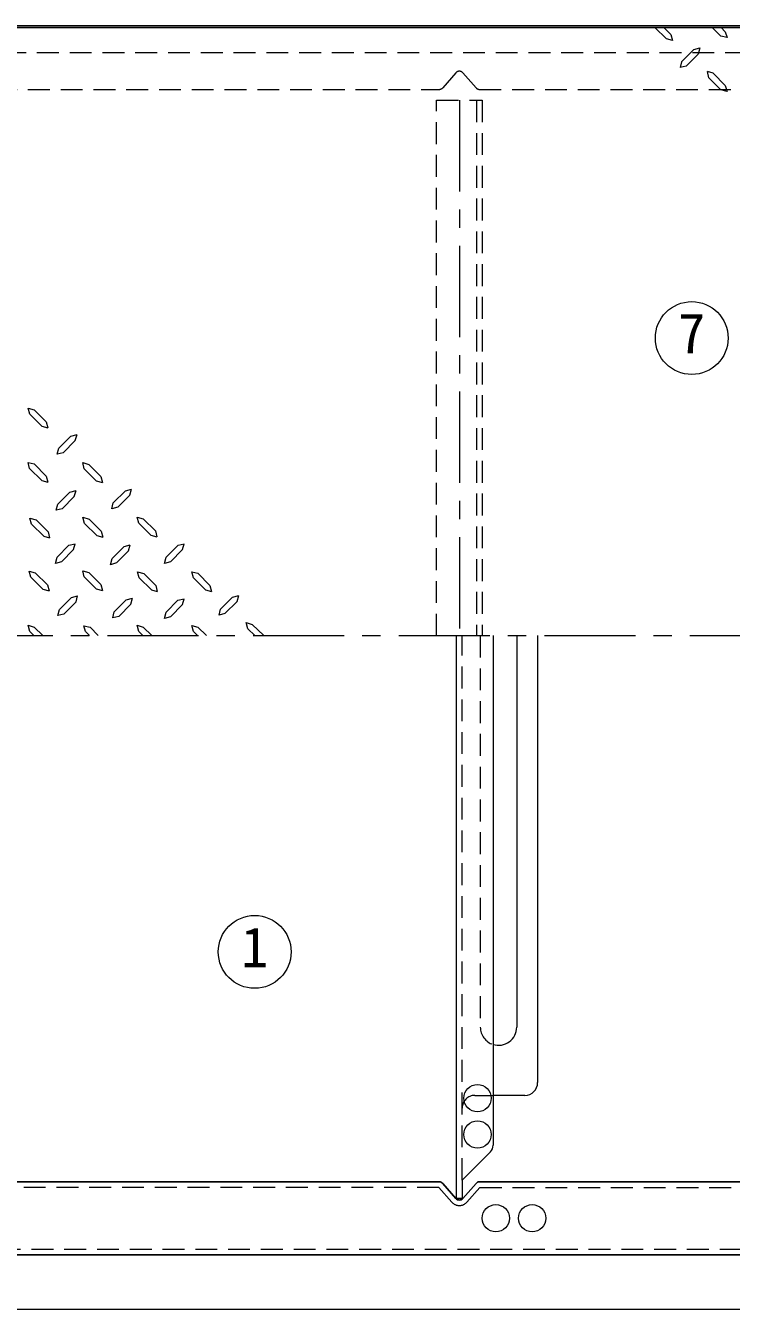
# Model space of a CAD drawing. Units: millimetres at full size, sheet at 1:10; details may follow other scales. Extents: x -2115 to 1935, y -1423 to 1387.
# Drawn here: x -658 to -271, y 317 to 1022 of the extents above; entities that cross this region are included whole.
import ezdxf
from ezdxf.enums import TextEntityAlignment as Align

# ---------------------------------------------------------------- set-up
doc = ezdxf.new("R2010")
doc.units = ezdxf.units.MM
doc.header["$LTSCALE"] = 10
doc.linetypes.add('CHAIN1', pattern=[8, 5, -1, 1, -1])
doc.linetypes.add('DASHED1', pattern=[1.8, 1.2, -0.6])
doc.layers.add('0-0____1', color=4, linetype='Continuous', lineweight=9)
doc.styles.add('ＭＳ ゴシック', font='')
doc.styles.get('ＭＳ ゴシック').set_extended_font_data('MS Gothic')

msp = doc.modelspace()

# ---------------------------------------------------------------- linework, layer by layer
at = {"layer": '0-0____1', "color": 7, "lineweight": 18}
for p, q in [((364.94, 1021.76), (-1205.06, 1021.76)), ((-421.56, 377.76), (-421.56, 686.76)), ((-401.56, 686.76), (-401.56, 406.83)), ((-403.02, 403.3), (-418.56, 387.76)), ((-418.56, 387.76), (-418.56, 377.76)), ((-421.56, 377.76), (-418.56, 377.76)), ((-1225.06, 316.76), (384.94, 316.76))]:
    msp.add_line(p, q, dxfattribs=at)
at = {"layer": '0-0____1', "color": 5, "lineweight": 25}
for p, q in [((-979.04, 1020.76), (362.94, 1020.76)), ((-431.1, 386.76), (-909.02, 386.76)), ((-421.94, 377.61), (-429.22, 385.91)), ((-418.18, 377.61), (-410.9, 385.91)), ((-409.02, 386.76), (68.9, 386.76)), ((-1195.06, 346.76), (354.94, 346.76))]:
    msp.add_line(p, q, dxfattribs=at)
at = {"layer": '0-0____1'}
for p, q in [((-312.67, 1020.76), (-306.32, 1014.56)), ((-307.69, 1020.76), (-303.91, 1016.98)), ((-281.12, 1020.76), (-276.4, 1016.03)), ((-298.03, 1001.96), (-291.31, 1008.68)), ((-291.31, 1008.68), (-288.05, 1009.52)), ((-288.05, 1009.52), (-288.89, 1006.16)), ((-298.03, 1001.96), (-298.87, 998.71)), ((-295.51, 999.55), (-288.89, 1006.16)), ((-295.51, 999.55), (-298.87, 998.71)), ((-280.6, 995.66), (-283.85, 996.5)), ((-283.01, 993.14), (-283.85, 996.5)), ((-280.6, 995.66), (-273.98, 988.94)), ((-283.01, 993.14), (-276.4, 986.53)), ((-656.96, 811.71), (-653.6, 810.76)), ((-656.02, 808.35), (-656.96, 811.71)), ((-646.99, 804.25), (-653.6, 810.76)), ((-649.4, 801.73), (-656.02, 808.35)), ((-646.99, 804.25), (-646.04, 800.89)), ((-649.4, 801.73), (-646.04, 800.89)), ((-633.44, 796.27), (-630.08, 797.22)), ((-631.03, 793.86), (-630.08, 797.22)), ((-633.44, 796.27), (-640.06, 789.66)), ((-631.03, 793.86), (-637.64, 787.24)), ((-656.96, 781.89), (-653.6, 781.05)), ((-656.12, 778.63), (-656.96, 781.89)), ((-649.4, 771.91), (-656.12, 778.63)), ((-646.99, 774.43), (-653.6, 781.05)), ((-626.93, 781.78), (-623.57, 780.84)), ((-626.09, 778.42), (-626.93, 781.78)), ((-619.48, 771.81), (-626.09, 778.42)), ((-617.06, 774.22), (-623.57, 780.84)), ((-649.4, 771.91), (-646.15, 771.07)), ((-646.99, 774.43), (-646.15, 771.07)), ((-619.48, 771.81), (-616.12, 770.86)), ((-617.06, 774.22), (-616.12, 770.86)), ((-633.97, 765.51), (-640.58, 758.89)), ((-631.55, 763.09), (-638.17, 756.48)), ((-633.97, 765.51), (-630.61, 766.45)), ((-631.55, 763.09), (-630.61, 766.45)), ((-603.52, 766.35), (-610.13, 759.73)), ((-603.52, 766.35), (-600.16, 767.29)), ((-601.1, 763.93), (-600.16, 767.29)), ((-655.91, 751.33), (-652.55, 750.39)), ((-655.07, 747.97), (-655.91, 751.33)), ((-648.35, 741.36), (-655.07, 747.97)), ((-645.94, 743.77), (-652.55, 750.39)), ((-626.83, 751.75), (-623.47, 750.81)), ((-625.88, 748.39), (-626.83, 751.75)), ((-619.27, 741.78), (-625.88, 748.39)), ((-616.85, 744.19), (-623.47, 750.81)), ((-597.01, 751.75), (-593.65, 750.91)), ((-596.17, 748.5), (-597.01, 751.75)), ((-589.45, 741.88), (-596.17, 748.5)), ((-587.03, 744.3), (-593.65, 750.91)), ((-648.35, 741.36), (-645.1, 740.41)), ((-645.94, 743.77), (-645.1, 740.41)), ((-619.27, 741.78), (-615.91, 740.83)), ((-616.85, 744.19), (-615.91, 740.83)), ((-589.45, 741.88), (-586.19, 740.94)), ((-587.03, 744.3), (-586.19, 740.94)), ((-634.49, 736.42), (-641, 729.81)), ((-631.97, 734.01), (-638.59, 727.29)), ((-634.49, 736.42), (-631.13, 737.26)), ((-631.97, 734.01), (-631.13, 737.26)), ((-604.15, 735.69), (-610.76, 729.07)), ((-601.73, 733.27), (-608.35, 726.66)), ((-604.15, 735.69), (-600.79, 736.63)), ((-601.73, 733.27), (-600.79, 736.63)), ((-574.54, 736.42), (-581.15, 729.81)), ((-572.12, 734.01), (-578.74, 727.29)), ((-574.54, 736.42), (-571.18, 737.26)), ((-572.12, 734.01), (-571.18, 737.26)), ((-641.95, 726.45), (-641, 729.81)), ((-638.59, 727.29), (-641.95, 726.45)), ((-611.6, 725.71), (-610.76, 729.07)), ((-608.35, 726.66), (-611.6, 725.71)), ((-581.99, 726.45), (-581.15, 729.81)), ((-578.74, 727.29), (-581.99, 726.45)), ((-656.33, 722.14), (-652.97, 721.3)), ((-655.39, 718.89), (-656.33, 722.14)), ((-646.36, 714.69), (-652.97, 721.3)), ((-626.93, 722.35), (-623.57, 721.41)), ((-626.09, 718.99), (-626.93, 722.35)), ((-617.06, 714.9), (-623.57, 721.41)), ((-596.8, 721.72), (-593.44, 720.88)), ((-595.96, 718.47), (-596.8, 721.72)), ((-586.82, 714.27), (-593.44, 720.88)), ((-557.11, 714.37), (-563.72, 720.99)), ((-648.77, 712.27), (-655.39, 718.89)), ((-648.77, 712.27), (-645.41, 711.33)), ((-646.36, 714.69), (-645.41, 711.33)), ((-619.48, 712.38), (-626.09, 718.99)), ((-619.48, 712.38), (-616.12, 711.54)), ((-617.06, 714.9), (-616.12, 711.54)), ((-589.24, 711.85), (-595.96, 718.47)), ((-586.82, 714.27), (-585.98, 710.91)), ((-559.52, 711.85), (-566.14, 718.57)), ((-557.11, 714.37), (-556.27, 711.01)), ((-633.13, 707.76), (-639.74, 701.14)), ((-630.61, 705.34), (-637.33, 698.62)), ((-633.13, 707.76), (-629.77, 708.6)), ((-630.61, 705.34), (-629.77, 708.6)), ((-602.99, 706.5), (-609.61, 699.88)), ((-602.99, 706.5), (-599.63, 707.34)), ((-600.58, 704.08), (-599.63, 707.34)), ((-589.24, 711.85), (-585.98, 710.91)), ((-574.64, 706.18), (-581.15, 699.57)), ((-574.64, 706.18), (-571.28, 707.02)), ((-572.12, 703.77), (-571.28, 707.02)), ((-559.52, 711.85), (-556.27, 711.01)), ((-544.61, 707.97), (-551.23, 701.35)), ((-542.09, 705.55), (-548.81, 698.83)), ((-544.61, 707.97), (-541.25, 708.81)), ((-542.09, 705.55), (-541.25, 708.81)), ((-640.58, 697.78), (-639.74, 701.14)), ((-637.33, 698.62), (-640.58, 697.78)), ((-600.58, 704.08), (-607.19, 697.36)), ((-552.07, 697.99), (-551.23, 701.35)), ((-548.81, 698.83), (-552.07, 697.99)), ((-656.96, 692.43), (-653.6, 691.48)), ((-656.02, 689.07), (-656.96, 692.43)), ((-648.88, 686.76), (-653.6, 691.48)), ((-626.3, 692.22), (-622.94, 691.38)), ((-625.46, 688.96), (-626.3, 692.22)), ((-618.5, 686.76), (-622.94, 691.38)), ((-597.01, 692.43), (-593.65, 691.48)), ((-596.17, 689.07), (-597.01, 692.43)), ((-588.92, 686.76), (-593.65, 691.48)), ((-559, 686.76), (-563.72, 691.48)), ((-527.45, 686.76), (-533.8, 692.95)), ((-653.71, 686.76), (-656.02, 689.07)), ((-623.26, 686.76), (-625.46, 688.96)), ((-593.86, 686.76), (-596.17, 689.07)), ((-532.43, 686.76), (-536.21, 690.54)), ((-388.56, 686.76), (-388.56, 471.76)), ((-377.06, 686.76), (-377.06, 441.26)), ((-384.06, 434.26), (-401.56, 434.26))]:
    msp.add_line(p, q, dxfattribs=at)
at = {"layer": '0-0____1', "linetype": 'DASHED1'}
for p, q in [((349.94, 1006.76), (-975.47, 1006.76)), ((-421.94, 995.91), (-429.22, 987.61)), ((-418.18, 995.91), (-410.9, 987.61)), ((-909.02, 986.76), (-431.1, 986.76)), ((-410.56, 980.76), (-410.56, 686.76)), ((-409.02, 986.76), (68.9, 986.76)), ((-418.56, 387.76), (-418.56, 686.76)), ((-408.56, 686.76), (-408.56, 471.76)), ((-411.56, 434.26), (-401.56, 434.26))]:
    msp.add_line(p, q, dxfattribs=at)
at = {"layer": '0-0____1', "color": 7, "linetype": 'DASHED1', "lineweight": 18}
for p, q in [((-432.56, 980.76), (-407.56, 980.76)), ((-432.56, 686.76), (-432.56, 980.76)), ((-407.56, 980.76), (-407.56, 686.76)), ((-431.32, 383.76), (-908.8, 383.76)), ((-424.2, 375.63), (-431.32, 383.76)), ((-415.93, 375.63), (-408.8, 383.76)), ((-408.8, 383.76), (68.68, 383.76)), ((-1195.06, 349.76), (354.94, 349.76))]:
    msp.add_line(p, q, dxfattribs=at)
at = {"layer": '0-0____1', "linetype": 'CHAIN1'}
for p, q in [((-420.06, 980.76), (-420.06, 686.76)), ((-1333.39, 686.76), (744.94, 686.76))]:
    msp.add_line(p, q, dxfattribs=at)
at = {"layer": '0-0____1'}
for points in [[(-303.91, 1016.98), (-302.96, 1013.62), (-306.32, 1014.56)], [(-276.29, 1020.76), (-273.98, 1018.45), (-273.04, 1015.19), (-276.4, 1016.03)], [(-273.98, 988.94), (-273.04, 985.69), (-276.4, 986.53)], [(-637.64, 787.24), (-641, 786.4), (-640.06, 789.66)], [(-601.1, 763.93), (-607.72, 757.32), (-610.97, 756.37), (-610.13, 759.73)], [(-638.17, 756.48), (-641.53, 755.64), (-640.58, 758.89)], [(-566.14, 718.57), (-567.08, 721.83), (-563.72, 720.99)], [(-607.19, 697.36), (-610.45, 696.52), (-609.61, 699.88)], [(-572.12, 703.77), (-578.74, 697.05), (-582.1, 696.21), (-581.15, 699.57)], [(-563.83, 686.76), (-566.14, 689.07), (-567.08, 692.32), (-563.72, 691.48)], [(-536.21, 690.54), (-537.16, 693.9), (-533.8, 692.95)]]:
    msp.add_lwpolyline(points, dxfattribs=at)
at = {"layer": '0-0____1', "color": 7, "lineweight": 18}
for centre in [(-292.42, 850.19), (-532.49, 513.07)]:
    msp.add_circle(centre, 20, dxfattribs=at)
at = {"layer": '0-0____1'}
for centre in [(-410.06, 432.76), (-410.06, 412.76), (-400.06, 366.76), (-380.06, 366.76)]:
    msp.add_circle(centre, 7.5, dxfattribs=at)
at = {"layer": '0-0____1', "linetype": 'DASHED1'}
for centre, radius, start, end in [((-420.06, 994.26), 2.5, 41.25117, 138.74883), ((-431.1, 989.26), 2.5, 270, 318.74883), ((-409.02, 989.26), 2.5, 221.25117, 270), ((-398.56, 471.76), 10, 180, 252.5424), ((-411.56, 427.26), 7, 90, 180)]:
    msp.add_arc(centre, radius, start, end, dxfattribs=at)
at = {"layer": '0-0____1'}
for centre, radius, start in [((-398.56, 471.76), 10, 252.5424), ((-384.06, 441.26), 7, 270)]:
    msp.add_arc(centre, radius, start, 0, dxfattribs=at)
at = {"layer": '0-0____1', "color": 7, "lineweight": 18}
msp.add_arc((-406.56, 406.83), 5, 315, 0, dxfattribs=at)
at = {"layer": '0-0____1', "color": 5, "lineweight": 25}
for centre, start, end in [((-431.1, 384.26), 41.25117, 90), ((-409.02, 384.26), 90, 138.74883), ((-420.06, 379.26), 221.25117, 318.74883)]:
    msp.add_arc(centre, 2.5, start, end, dxfattribs=at)
at = {"layer": '0-0____1', "color": 7, "linetype": 'DASHED1', "lineweight": 18}
msp.add_arc((-420.06, 379.26), 5.5, 221.25117, 318.74883, dxfattribs=at)

# ---------------------------------------------------------------- texts
at = {"layer": '0-0____1', "color": 7, "style": 'ＭＳ ゴシック'}
for s, p in [('7', (-299.92, 835.19)), ('1', (-539.99, 498.07))]:
    msp.add_text(s, height=21.99, dxfattribs=at).set_placement(p, align=Align.BOTTOM_LEFT)

doc.saveas('drawing.dxf')
